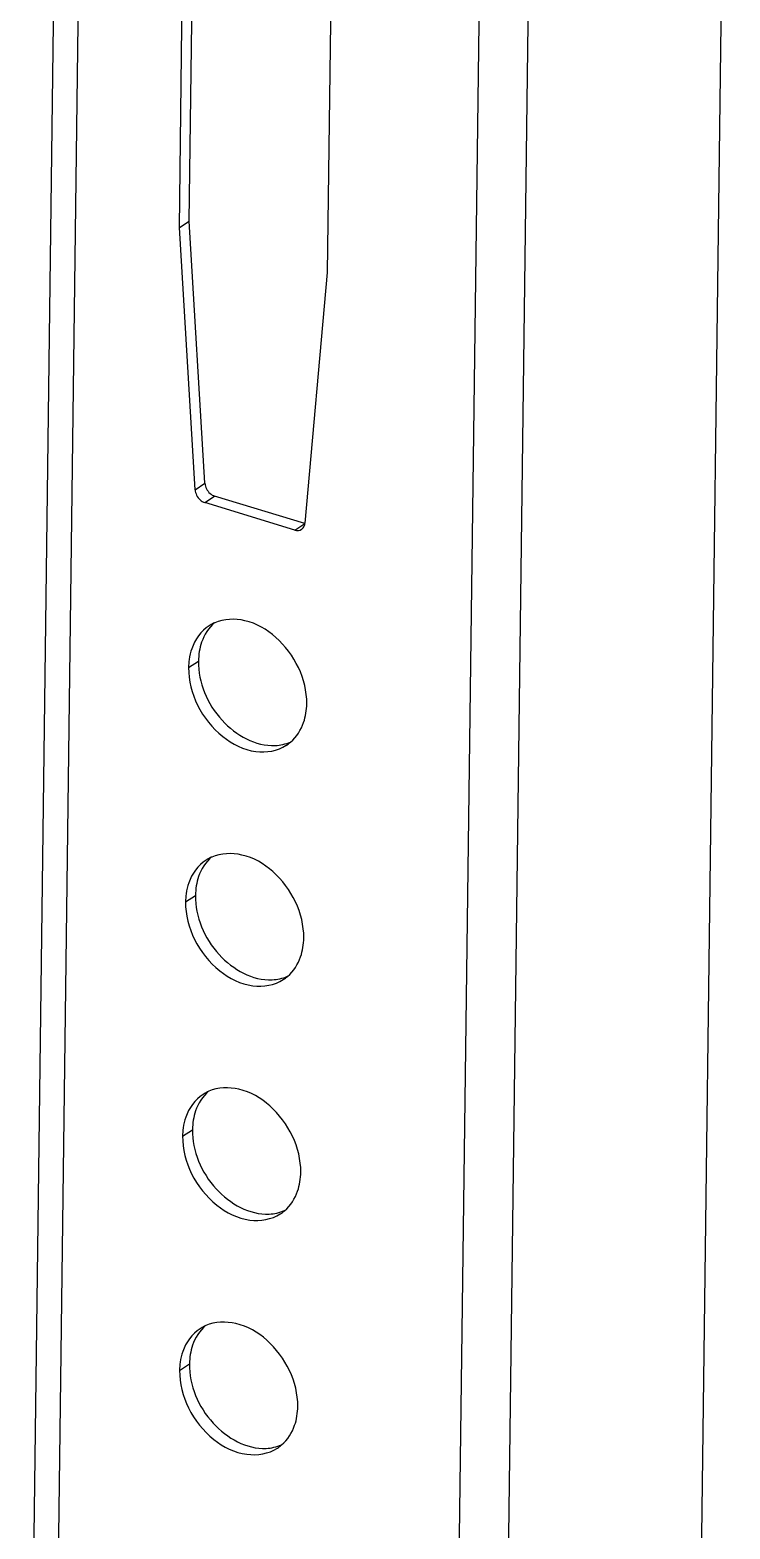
# Model space of a CAD drawing. Header units: millimetres. Extents: x -177 to 18421, y -5017 to 3255.
# Drawn here: x 4864.62 to 4879.39, y -3720.03 to -3688.43 of the extents above; entities that cross this region are included whole.
import ezdxf

# ---------------------------------------------------------------- set-up
doc = ezdxf.new("R2010")
doc.units = ezdxf.units.MM
doc.header["$LTSCALE"] = 46.255
doc.layers.get('0').update_dxf_attribs({"linetype": 'CONTINUOUS'})
doc.layers.add('02___PRT_ALL_AXES', color=7, linetype='CONTINUOUS')

msp = doc.modelspace()

# ---------------------------------------------------------------- linework, layer by layer
at = {"color": 3, "linetype": 'Continuous'}
for p, q in [((4879.389, -3673.017), (4878.593, -3735.149)), ((4875.288, -3675.673), (4874.492, -3737.805)), ((4874.217, -3678.2), (4873.483, -3735.499)), ((4865.144, -3727.011), (4865.698, -3683.717)), ((4864.623, -3727.051), (4865.174, -3684.056)), ((4867.775, -3692.596), (4867.85, -3686.715)), ((4870.967, -3687.665), (4870.891, -3693.546)), ((4868.106, -3698.123), (4867.775, -3692.596)), ((4870.891, -3693.546), (4870.422, -3698.829)), ((4870.212, -3698.973), (4868.31, -3698.393))]:
    msp.add_line(p, q, dxfattribs=at)
at = {"color": 7, "linetype": 'Continuous'}
for p, q in [((4867.983, -3692.461), (4868.059, -3686.58)), ((4867.775, -3692.596), (4867.983, -3692.461)), ((4868.314, -3697.988), (4867.983, -3692.461)), ((4868.106, -3698.123), (4868.314, -3697.988)), ((4868.31, -3698.393), (4868.519, -3698.258)), ((4870.421, -3698.838), (4868.519, -3698.258)), ((4870.212, -3698.973), (4870.421, -3698.838))]:
    msp.add_line(p, q, dxfattribs=at)
at = {"color": 3, "linetype": 'Continuous'}
for points in [[(4868.106, -3698.123), (4868.11, -3698.202), (4868.153, -3698.283), (4868.211, -3698.336)], [(4868.211, -3698.336), (4868.24, -3698.361), (4868.274, -3698.382), (4868.31, -3698.393)], [(4870.212, -3698.973), (4870.257, -3698.986), (4870.312, -3698.983), (4870.351, -3698.958)], [(4870.388, -3698.924), (4870.408, -3698.897), (4870.419, -3698.863), (4870.422, -3698.829)]]:
    msp.add_open_spline(points, degree=3, dxfattribs=at)
at = {"color": 7, "linetype": 'Continuous'}
for points in [[(4868.314, -3697.988), (4868.317, -3698.028), (4868.328, -3698.067), (4868.346, -3698.103)], [(4868.346, -3698.103), (4868.364, -3698.14), (4868.39, -3698.174), (4868.421, -3698.202)], [(4868.421, -3698.202), (4868.449, -3698.226), (4868.483, -3698.247), (4868.519, -3698.258)]]:
    msp.add_open_spline(points, degree=3, dxfattribs=at)
at = {"color": 3, "linetype": 'Continuous'}
msp.add_open_spline([(4870.351, -3698.958), (4870.358, -3698.954), (4870.371, -3698.943), (4870.382, -3698.93), (4870.388, -3698.924)], degree=3, knots=[0, 0, 0, 0, 0.496336, 1, 1, 1, 1], dxfattribs=at)
at = {"layer": '02___PRT_ALL_AXES', "color": 7, "linetype": 'Continuous'}
for p, q in [((4867.969, -3701.872), (4868.177, -3701.737)), ((4867.905, -3706.81), (4868.114, -3706.675)), ((4867.842, -3711.748), (4868.051, -3711.613)), ((4867.779, -3716.686), (4867.987, -3716.551))]:
    msp.add_line(p, q, dxfattribs=at)
at = {"layer": '02___PRT_ALL_AXES', "color": 3, "linetype": 'Continuous'}
for centre, radius, start, end in [((4868.859, -3701.701), 0.844, 115.4309, 122.9155), ((4868.861, -3701.704), 0.848, 113.6105, 115.4251), ((4869.339, -3701.888), 1.371, 172.1081, 179.3146), ((4869.568, -3702.798), 0.85, 302.9319, 310.5766), ((4868.796, -3706.639), 0.844, 115.4309, 122.9155), ((4868.797, -3706.643), 0.848, 113.6105, 115.4251), ((4869.276, -3706.826), 1.371, 172.1081, 179.3146), ((4869.505, -3707.736), 0.85, 302.9319, 310.5766), ((4868.732, -3711.577), 0.844, 115.4309, 122.9155), ((4868.734, -3711.581), 0.848, 113.6105, 115.4251), ((4869.213, -3711.765), 1.371, 172.1081, 179.3146), ((4869.442, -3712.674), 0.85, 302.9319, 310.5766), ((4868.669, -3716.516), 0.844, 115.4309, 122.9155), ((4868.671, -3716.519), 0.848, 113.6105, 115.4251), ((4869.15, -3716.703), 1.371, 172.1081, 179.3146), ((4869.379, -3717.612), 0.85, 302.9319, 310.5766)]:
    msp.add_arc(centre, radius, start, end, dxfattribs=at)
at = {"layer": '02___PRT_ALL_AXES', "color": 7, "linetype": 'Continuous'}
for points in [[(4868.518, -3700.925), (4868.392, -3701.033), (4868.298, -3701.183), (4868.244, -3701.339)], [(4868.244, -3701.339), (4868.2, -3701.466), (4868.179, -3701.602), (4868.177, -3701.737)], [(4869.793, -3703.515), (4869.904, -3703.51), (4870.016, -3703.485), (4870.118, -3703.441)], [(4868.455, -3705.863), (4868.329, -3705.971), (4868.234, -3706.121), (4868.18, -3706.277)], [(4868.18, -3706.277), (4868.137, -3706.404), (4868.116, -3706.541), (4868.114, -3706.675)], [(4869.729, -3708.453), (4869.841, -3708.448), (4869.953, -3708.424), (4870.055, -3708.379)], [(4868.392, -3710.802), (4868.266, -3710.909), (4868.171, -3711.059), (4868.117, -3711.216)], [(4868.117, -3711.216), (4868.073, -3711.343), (4868.052, -3711.479), (4868.051, -3711.613)], [(4869.666, -3713.391), (4869.777, -3713.386), (4869.89, -3713.362), (4869.992, -3713.317)], [(4868.328, -3715.74), (4868.203, -3715.848), (4868.108, -3715.997), (4868.054, -3716.154)], [(4868.054, -3716.154), (4868.01, -3716.281), (4867.989, -3716.417), (4867.987, -3716.551)], [(4869.603, -3718.33), (4869.714, -3718.325), (4869.826, -3718.3), (4869.928, -3718.255)]]:
    msp.add_open_spline(points, degree=3, dxfattribs=at)
at = {"layer": '02___PRT_ALL_AXES', "color": 3, "linetype": 'Continuous'}
for points, knots in [([(4870.462, -3702.632), (4870.469, -3702.118), (4870.075, -3701.331), (4869.214, -3700.83), (4868.716, -3700.843), (4868.521, -3700.928)], [0, 0, 0, 0, 0.527776, 0.781675, 1, 1, 1, 1]), ([(4867.969, -3701.872), (4867.965, -3702.143), (4868.112, -3702.703), (4868.629, -3703.351), (4869.331, -3703.713), (4869.847, -3703.63), (4870.03, -3703.511)], [0, 0, 0, 0, 0.26432, 0.538702, 0.787242, 1, 1, 1, 1]), ([(4870.399, -3707.57), (4870.405, -3707.056), (4870.012, -3706.269), (4869.151, -3705.769), (4868.652, -3705.781), (4868.458, -3705.866)], [0, 0, 0, 0, 0.527776, 0.781675, 1, 1, 1, 1]), ([(4867.905, -3706.81), (4867.902, -3707.082), (4868.049, -3707.641), (4868.566, -3708.289), (4869.268, -3708.651), (4869.783, -3708.568), (4869.967, -3708.449)], [0, 0, 0, 0, 0.26432, 0.538702, 0.787242, 1, 1, 1, 1]), ([(4870.335, -3712.508), (4870.342, -3711.995), (4869.948, -3711.207), (4869.088, -3710.707), (4868.589, -3710.719), (4868.394, -3710.804)], [0, 0, 0, 0, 0.527776, 0.781675, 1, 1, 1, 1]), ([(4867.842, -3711.748), (4867.839, -3712.02), (4867.986, -3712.579), (4868.502, -3713.227), (4869.205, -3713.589), (4869.72, -3713.506), (4869.904, -3713.387)], [0, 0, 0, 0, 0.26432, 0.538702, 0.787242, 1, 1, 1, 1]), ([(4870.272, -3717.446), (4870.279, -3716.933), (4869.885, -3716.146), (4869.024, -3715.645), (4868.526, -3715.657), (4868.331, -3715.742)], [0, 0, 0, 0, 0.527776, 0.781675, 1, 1, 1, 1]), ([(4867.779, -3716.686), (4867.775, -3716.958), (4867.923, -3717.517), (4868.439, -3718.166), (4869.141, -3718.528), (4869.657, -3718.444), (4869.841, -3718.326)], [0, 0, 0, 0, 0.26432, 0.538702, 0.787242, 1, 1, 1, 1])]:
    msp.add_open_spline(points, degree=3, knots=knots, dxfattribs=at)
for points in [[(4868.4, -3700.992), (4868.231, -3701.102), (4868.101, -3701.284), (4868.035, -3701.474)], [(4868.035, -3701.474), (4868.01, -3701.547), (4867.992, -3701.623), (4867.982, -3701.7)], [(4870.396, -3703.029), (4870.439, -3702.902), (4870.46, -3702.766), (4870.462, -3702.632)], [(4870.121, -3703.443), (4870.247, -3703.335), (4870.342, -3703.186), (4870.396, -3703.029)], [(4868.337, -3705.931), (4868.168, -3706.04), (4868.037, -3706.222), (4867.972, -3706.412)], [(4867.972, -3706.412), (4867.947, -3706.485), (4867.929, -3706.562), (4867.918, -3706.638)], [(4870.332, -3707.968), (4870.376, -3707.84), (4870.397, -3707.704), (4870.399, -3707.57)], [(4870.058, -3708.381), (4870.184, -3708.274), (4870.278, -3708.124), (4870.332, -3707.968)], [(4868.274, -3710.869), (4868.105, -3710.978), (4867.974, -3711.16), (4867.909, -3711.351)], [(4867.909, -3711.351), (4867.883, -3711.424), (4867.866, -3711.5), (4867.855, -3711.576)], [(4870.269, -3712.906), (4870.313, -3712.779), (4870.334, -3712.642), (4870.335, -3712.508)], [(4869.995, -3713.32), (4870.12, -3713.212), (4870.215, -3713.062), (4870.269, -3712.906)], [(4868.211, -3715.807), (4868.041, -3715.917), (4867.911, -3716.098), (4867.845, -3716.289)], [(4867.845, -3716.289), (4867.82, -3716.362), (4867.802, -3716.438), (4867.792, -3716.515)], [(4870.206, -3717.844), (4870.25, -3717.717), (4870.27, -3717.581), (4870.272, -3717.446)], [(4869.931, -3718.258), (4870.057, -3718.15), (4870.152, -3718), (4870.206, -3717.844)]]:
    msp.add_open_spline(points, degree=3, dxfattribs=at)
at = {"layer": '02___PRT_ALL_AXES', "color": 7, "linetype": 'Continuous'}
for points in [[(4868.177, -3701.737), (4868.171, -3702.184), (4868.527, -3703.051), (4869.381, -3703.534), (4869.793, -3703.515)], [(4868.114, -3706.675), (4868.108, -3707.122), (4868.464, -3707.989), (4869.318, -3708.472), (4869.729, -3708.453)], [(4868.051, -3711.613), (4868.045, -3712.061), (4868.401, -3712.928), (4869.255, -3713.41), (4869.666, -3713.391)], [(4867.987, -3716.551), (4867.982, -3716.999), (4868.338, -3717.866), (4869.191, -3718.349), (4869.603, -3718.33)]]:
    msp.add_open_spline(points, degree=3, knots=[0, 0, 0, 0, 0.520709, 1, 1, 1, 1], dxfattribs=at)

doc.saveas('drawing.dxf')
